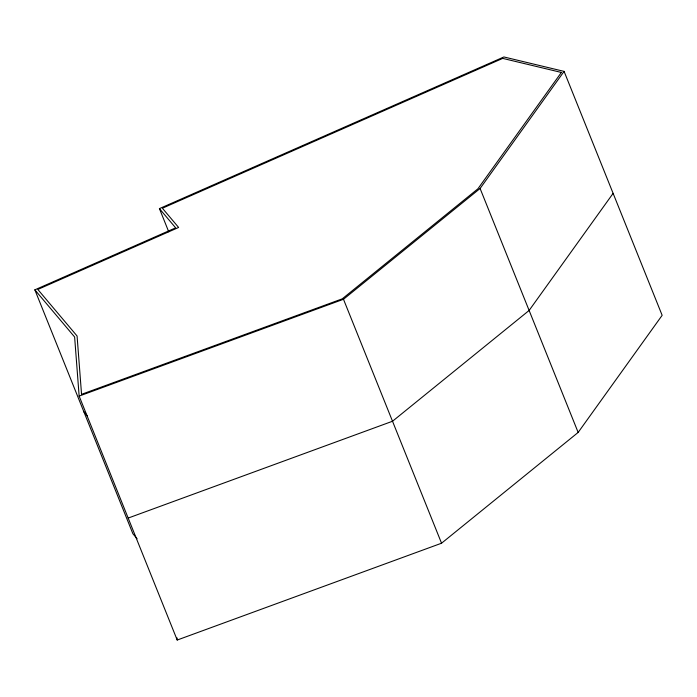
<?xml version="1.0" encoding="UTF-8"?>
<svg xmlns="http://www.w3.org/2000/svg" width="697" height="697" viewBox="0 0 697 697"><rect width="100%" height="100%" fill="white"/><g stroke="black" fill="none" stroke-linecap="round" stroke-linejoin="round"><path stroke-width="1.05" d="M564.082 71.382L662.15 315.323L578.153 432.428L441.549 543.216L177.204 640.038L79.144 396.096L343.482 299.274L480.094 188.478L564.082 71.382L503.905 56.962L159.421 208.612L168.744 231.796M613.116 193.357L529.119 310.453L392.516 421.249L128.178 518.071M137.1 538.746L132.918 533.78L34.85 289.839L175.653 227.849L159.421 208.612M34.85 289.839L74.623 337L79.144 396.096M83.884 411.814L87.369 415.943M480.094 188.478L578.153 432.428M343.482 299.274L441.549 543.216M177.038 637.894L177.204 640.038M561.373 72.453L477.889 188.835L342.262 298.839L81.549 394.328L77.079 336.006L37.812 289.447L178.615 227.457L162.392 208.22L502.711 58.391L561.373 72.453"/></g></svg>
